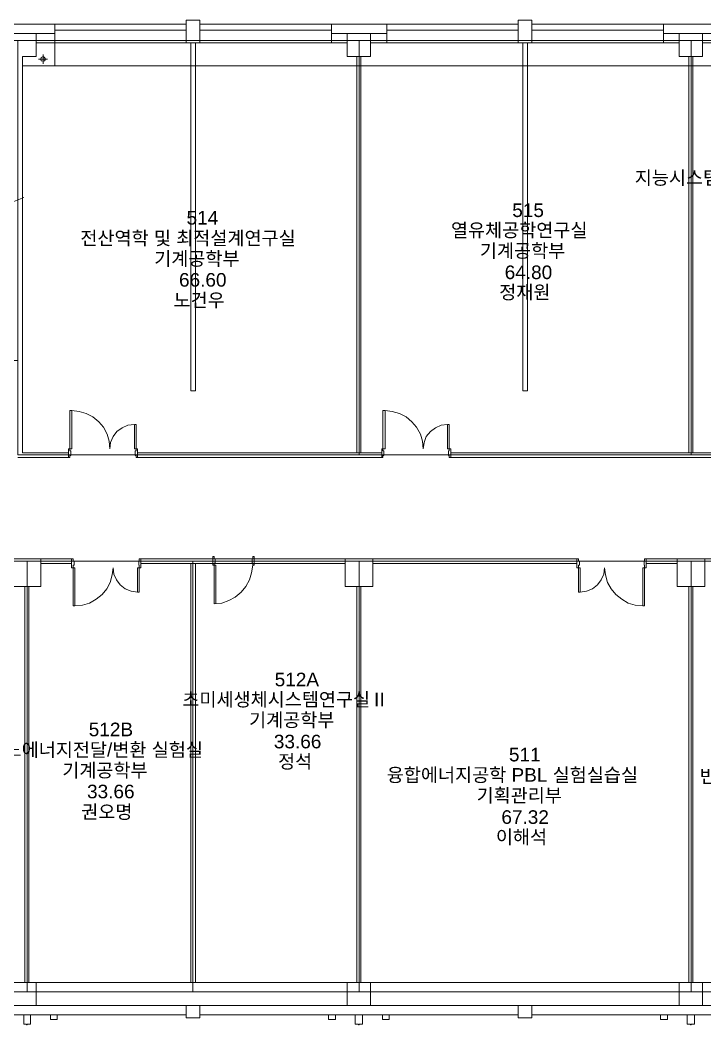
# Model space of a CAD drawing. Header units: millimetres. Extents: x -750 to 90970, y 12592 to 66109.
# Drawn here: x 18329 to 33179, y 16097 to 37906 of the extents above; entities that cross this region are included whole.
import ezdxf

# ---------------------------------------------------------------- set-up
doc = ezdxf.new("R2010")
doc.units = ezdxf.units.MM
doc.layers.add('PDF_문자', color=7, linetype='Continuous')
doc.layers.add('PDF_형상', color=7, linetype='Continuous')
doc.styles.add('PDF 맑은고딕', font='Arial.ttf')

msp = doc.modelspace()

# ---------------------------------------------------------------- linework, layer by layer
at = {"layer": 'PDF_형상', "lineweight": 5}
for points in [[(14929, 37815), (19080, 37815), (19080, 37415), (18679, 37415)], [(19080, 37815), (21929, 37815)], [(22229, 37815), (25078, 37815)], [(26280, 37815), (25078, 37815), (25078, 37415), (25424, 37415)], [(25925, 37415), (26280, 37415), (26280, 37815), (29129, 37815)], [(29429, 37815), (32278, 37815)], [(33125, 37415), (33480, 37415), (33480, 37815), (32278, 37815), (32278, 37415)], [(18178, 37615), (18679, 37615), (18679, 37114), (18379, 37114), (18379, 30415), (18379, 28512), (19380, 28512), (19380, 28412), (19380, 28603), (19407, 28603), (19453, 28603), (19453, 29432), (19407, 29432), (19407, 28603), (19407, 28558), (19425, 28558), (19425, 28458), (19407, 28458), (19407, 28412), (19380, 28412), (18279, 28412)], [(18624, 37615), (19080, 37615)], [(21929, 37688), (19080, 37688)], [(25078, 37688), (22229, 37688)], [(25078, 37615), (26280, 37615)], [(29129, 37688), (26280, 37688)], [(32278, 37688), (29429, 37688)], [(32278, 37615), (33480, 37615)], [(18379, 36914), (19080, 36914), (19080, 37415), (25078, 37415)], [(22129, 37415), (22129, 29860), (22029, 29860), (22029, 37415)], [(26280, 37415), (32278, 37415), (32624, 37415)], [(29329, 37415), (29329, 29860), (29229, 29860), (29229, 37415)], [(18825, 37160), (18825, 36959)], [(25633, 37114), (25633, 28512)], [(25715, 37114), (25715, 28512)], [(32833, 37114), (32833, 28512)], [(32915, 37114), (32915, 28512)], [(18725, 37060), (18925, 37060)], [(19080, 36914), (61633, 36914)], [(18406, 34056), (17641, 33755), (17641, 33592), (17359, 33755), (17359, 33592), (16595, 33291)], [(20809, 29131), (20845, 29131), (20845, 28603), (20809, 28603), (20809, 29131), (20663, 29113), (20545, 29059), (20427, 28977), (20345, 28867), (20290, 28740), (20272, 28603), (20263, 28767), (20217, 28922), (20135, 29068), (20035, 29186), (19908, 29295), (19762, 29368), (19608, 29414), (19453, 29432)], [(26243, 29432), (26198, 29432), (26243, 29432)], [(26243, 28603), (26243, 29432)], [(26243, 28603), (26243, 29432)], [(27599, 29131), (27636, 29131), (27599, 29131)], [(27599, 28603), (27599, 29131), (27599, 28603)], [(26170, 28512), (20873, 28512), (20873, 28412), (20873, 28603), (20845, 28603), (20845, 28558), (20827, 28558), (20827, 28458), (20845, 28458), (20845, 28412), (20873, 28412)], [(20845, 28412), (26170, 28412)], [(27672, 28412), (33844, 28412), (33844, 28512), (27672, 28512)], [(27672, 28512), (27672, 28412), (27672, 28512)], [(11479, 24116), (11479, 17016), (90269, 17016), (90269, 24416), (90570, 24416), (90570, 26310), (90470, 26310)], [(19444, 26210), (19480, 26210), (19480, 26164), (19498, 26164), (19498, 26073), (19480, 26073), (19480, 26018), (19444, 26018), (19444, 26210), (19444, 26109), (19444, 26210), (17405, 26210), (17377, 26210), (17377, 26164), (17359, 26164), (17359, 26073), (17377, 26073), (17377, 26018), (17405, 26018), (17405, 26210), (17405, 26109), (17405, 26210)], [(20946, 26210), (30403, 26210)], [(20946, 26109), (20946, 26210), (20946, 26109), (25378, 26109)], [(30403, 26109), (30403, 26210), (30403, 26109)], [(31905, 26210), (31905, 26109), (31905, 26210), (31905, 26018), (31868, 26018), (31868, 26073), (31859, 26073), (31859, 26164), (31868, 26164), (31868, 26210), (31905, 26210), (33179, 26210), (32578, 26210), (32578, 25609), (33179, 25609), (33179, 26210), (33552, 26210)], [(18779, 26109), (19444, 26109)], [(19516, 25190), (19480, 25190), (19480, 26018), (19516, 26018), (19516, 25190), (19680, 25208), (19835, 25254), (19981, 25336), (20108, 25436), (20208, 25563), (20281, 25700), (20327, 25864), (20345, 26018), (20363, 25882), (20418, 25754), (20500, 25645), (20609, 25563), (20736, 25509), (20873, 25490)], [(22029, 17016), (22029, 26109)], [(22129, 17016), (22129, 26109)], [(22575, 25236), (22575, 26073), (22538, 26073), (22538, 25236), (22702, 25254), (22857, 25308), (22994, 25381), (23121, 25490), (23221, 25609), (23303, 25754), (23349, 25909), (23376, 26073)], [(25979, 26109), (30403, 26109)], [(30476, 25490), (30439, 25490), (30439, 26018), (30476, 26018), (30476, 25490), (30612, 25509), (30740, 25563), (30849, 25645), (30931, 25754), (30986, 25882), (31004, 26018), (31022, 25864), (31067, 25700), (31149, 25563), (31249, 25436), (31377, 25336), (31513, 25254), (31668, 25208), (31832, 25190), (31832, 26018), (31868, 26018), (31868, 25190), (31832, 25190)], [(31905, 26109), (32578, 26109)], [(18433, 25609), (18433, 17016)], [(18515, 25609), (18515, 17016)], [(25633, 25609), (25633, 17016)], [(25715, 25609), (25715, 17016)], [(32833, 25609), (32833, 17016)], [(32915, 25609), (32915, 17016)], [(11479, 16515), (11880, 16515), (75469, 16515), (75824, 16515)], [(15029, 16315), (21929, 16315)], [(22229, 16315), (29129, 16315)], [(29429, 16315), (36329, 16315)]]:
    msp.add_lwpolyline(points, dxfattribs=at)
for points in [[(22147, 37906), (22156, 37906), (22229, 37906), (22229, 37415), (21929, 37415), (21929, 37906)], [(29347, 37906), (29356, 37906), (29429, 37906), (29429, 37415), (29129, 37415), (29129, 37906)], [(25424, 37615), (25925, 37615), (25925, 37114), (25424, 37114)], [(32624, 37615), (33125, 37615), (33125, 37114), (32624, 37114)], [(15229, 28512), (11079, 28512), (11079, 16816), (90470, 16816), (90470, 28512), (84917, 28512), (84917, 37460), (15229, 37460)], [(11079, 28512), (11079, 26164), (83024, 26164), (83024, 28512), (76325, 28512), (76325, 34010), (78873, 34010), (78873, 37460), (71874, 37460), (71874, 28467), (18279, 28467), (18279, 30515), (15229, 30515), (15229, 28512)], [(18279, 28467), (25679, 28467), (25679, 37460), (18279, 37460)], [(25679, 28467), (32879, 28467), (32879, 37460), (25679, 37460)], [(32879, 28467), (36474, 28467), (36474, 37460), (32879, 37460)], [(18879, 37060), (18861, 37096), (18825, 37114), (18788, 37096), (18779, 37060), (18788, 37023), (18825, 37014), (18861, 37023)], [(26198, 29432), (26198, 28603)], [(26243, 29432), (26398, 29414), (26553, 29368), (26698, 29295), (26826, 29186), (26926, 29068), (27008, 28922), (27053, 28767), (27071, 28603), (27053, 28767), (27008, 28922), (26926, 29068), (26826, 29186), (26698, 29295), (26553, 29368), (26398, 29414)], [(27071, 28603), (27090, 28740), (27135, 28867), (27226, 28977), (27335, 29059), (27463, 29113), (27599, 29131), (27463, 29113), (27335, 29059), (27226, 28977), (27135, 28867), (27090, 28740)], [(27636, 28603), (27599, 28603), (27636, 28603), (27636, 29131)], [(26170, 28603), (26170, 28412), (26198, 28412), (26198, 28458), (26216, 28458), (26216, 28558), (26198, 28558), (26198, 28603)], [(26170, 28603), (26170, 28412), (26198, 28412), (26198, 28458), (26216, 28458), (26216, 28558), (26198, 28558), (26198, 28603)], [(26243, 28603), (26198, 28603)], [(27672, 28603), (27672, 28412), (27636, 28412), (27636, 28458), (27618, 28458), (27618, 28558), (27636, 28558), (27636, 28603)], [(27672, 28603), (27672, 28412), (27636, 28412), (27636, 28458), (27618, 28458), (27618, 28558), (27636, 28558), (27636, 28603)], [(26170, 28412), (26170, 28512)], [(18178, 26210), (18779, 26210), (18779, 25609), (18178, 25609)], [(20946, 26018), (20946, 26210), (20909, 26210), (20909, 26164), (20900, 26164), (20900, 26073), (20909, 26073), (20909, 26018)], [(22511, 26073), (22511, 26264), (22538, 26264), (22538, 26210), (22557, 26210), (22557, 26119), (22538, 26119), (22538, 26073)], [(23403, 26073), (23403, 26264), (23376, 26264), (23376, 26210), (23358, 26210), (23358, 26119), (23376, 26119), (23376, 26073)], [(25378, 26210), (25979, 26210), (25979, 25609), (25378, 25609)], [(25378, 26210), (25979, 26210), (25979, 25609), (25378, 25609)], [(25378, 26210), (25979, 26210), (25979, 25609), (25378, 25609)], [(30403, 26018), (30403, 26210), (30439, 26210), (30439, 26164), (30458, 26164), (30458, 26073), (30439, 26073), (30439, 26018)], [(11079, 16816), (11079, 26164), (18479, 26164), (18479, 16816), (22074, 16816), (22074, 26164), (18479, 26164), (18479, 16816)], [(20873, 25490), (20873, 26018), (20909, 26018), (20909, 25490)], [(25679, 26164), (25679, 16816), (22074, 16816), (22074, 26164)], [(25679, 16816), (32879, 16816), (32879, 26164), (25679, 26164)], [(36474, 26164), (36474, 16816), (32879, 16816), (32879, 26164)], [(18178, 17016), (18679, 17016), (18679, 16515), (18178, 16515)], [(25424, 17016), (25925, 17016), (25925, 16515), (25424, 16515)], [(32624, 17016), (33125, 17016), (33125, 16515), (32624, 16515)], [(22229, 16252), (21929, 16252), (21929, 16515), (22229, 16515)], [(29429, 16252), (29129, 16252), (29129, 16515), (29429, 16515)], [(18479, 16097), (18470, 16097), (18470, 16115), (18406, 16115), (18406, 16315), (18552, 16315), (18552, 16115), (18479, 16115)], [(19134, 16315), (18989, 16315), (18989, 16215), (19134, 16215)], [(25014, 16315), (25169, 16315), (25169, 16215), (25014, 16215)], [(25679, 16097), (25670, 16097), (25670, 16115), (25597, 16115), (25597, 16315), (25752, 16315), (25752, 16115), (25679, 16115)], [(26334, 16315), (26189, 16315), (26189, 16215), (26334, 16215)], [(32214, 16315), (32214, 16215), (32369, 16215), (32369, 16315)], [(32879, 16097), (32870, 16097), (32870, 16115), (32797, 16115), (32797, 16315), (32952, 16315), (32952, 16115), (32879, 16115)]]:
    msp.add_lwpolyline(points, close=True, dxfattribs=at)

# ---------------------------------------------------------------- texts
at = {"layer": 'PDF_문자', "attachment_point": 4, "style": 'PDF 맑은고딕'}
for s, insert, char_height in [('지능시스템 및 로봇틱스연구실', (31659, 34469), 294.92), ('515', (29001, 33777), 294.9), ('514', (21938, 33613), 294.9), ('열유체공학연구실', (27672, 33331), 294.9), ('전산역학 및 최적설계연구실', (19635, 33158), 294.92), ('기계공학부', (28300, 32885), 294.9), ('기계공학부', (21237, 32712), 294.9), ('64.80', (28837, 32430), 294.9), ('66.60', (21774, 32266), 294.9), ('정재원', (28719, 31984), 294.9), ('노건우', (21656, 31811), 294.9), ('512A', (23849, 23592), 294.9), ('초미세생체시스템연구실Ⅱ', (21847, 23146), 294.92), ('기계공학부', (23294, 22700), 294.9), ('512B', (19817, 22508), 294.9), ('나노에너지전달/변환 실험실', (17623, 22053), 294.92), ('33.66', (23831, 22245), 294.9), ('511', (28929, 21962), 294.9), ('기계공학부', (19243, 21607), 294.9), ('정석', (23922, 21798), 294.9), ('융합에너지공학 PBL 실험실습실', (26280, 21507), 294.92), ('반도체기술연구소', (33070, 21480), 294.9), ('33.66', (19780, 21161), 294.9), ('기획관리부', (28228, 21061), 294.9), ('권오명', (19653, 20706), 294.9), ('67.32', (28765, 20606), 294.9), ('이해석', (28646, 20160), 294.9)]:
    msp.add_mtext(s, dxfattribs=dict(at, insert=insert, char_height=char_height))

doc.saveas('drawing.dxf')
